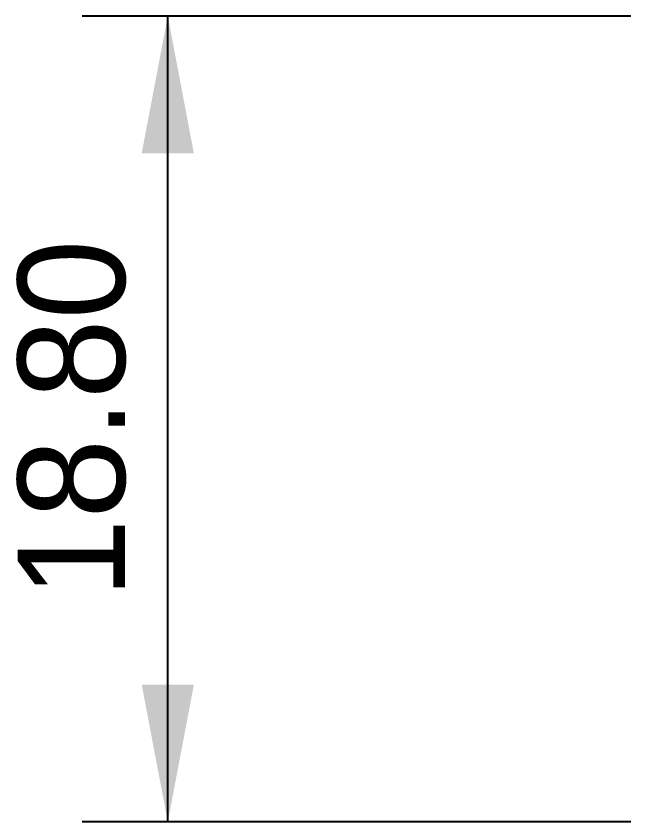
# Model space of a CAD drawing. Header units: millimetres. Extents: x -113 to 601, y 5 to 415.
# Drawn here: x 231.28 to 245.62, y 142 to 160.8 of the extents above; entities that cross this region are included whole.
import ezdxf
from ezdxf.enums import TextEntityAlignment as Align

# ---------------------------------------------------------------- set-up
doc = ezdxf.new("R2010")
doc.units = ezdxf.units.MM
doc.layers.add('DIM', color=3, linetype='CONTINUOUS')
doc.layers.add('TEXT', color=3, linetype='CONTINUOUS')

msp = doc.modelspace()

# ---------------------------------------------------------------- linework, layer by layer
at = {"layer": 'DIM'}
for p, q in [((245.617457, 160.8), (232.817457, 160.8)), ((234.817457, 142), (234.817457, 160.8)), ((245.617457, 142), (232.817457, 142))]:
    msp.add_line(p, q, dxfattribs=at)
for points in [[(234.817457, 160.8), (234.209457, 157.6), (235.425457, 157.6)], [(234.817457, 142), (235.425457, 145.2), (234.209457, 145.2)]]:
    msp.add_solid(points, dxfattribs=at)

# ---------------------------------------------------------------- texts
at = {"layer": 'TEXT'}
msp.add_text('18.80', height=2.5, rotation=90, dxfattribs=at).set_placement((233.817457, 151.4), align=Align.CENTER)

doc.saveas('drawing.dxf')
